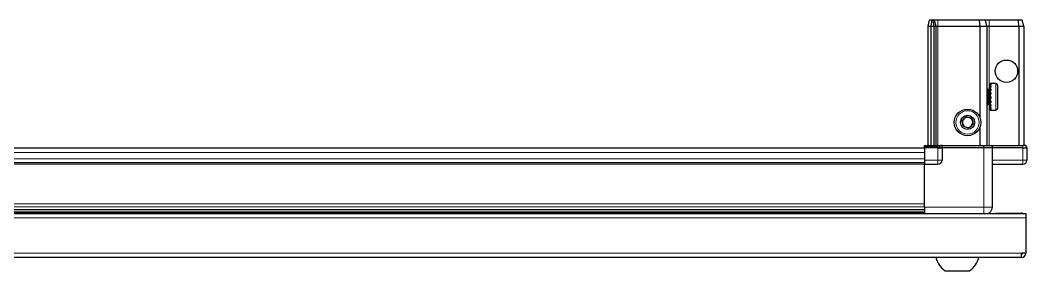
# Model space of a CAD drawing. Header units: millimetres. Extents: x 1415 to 4976, y -265 to 1652.
# Drawn here: x 2078.5 to 2570.8, y -265.2 to -142.6 of the extents above; entities that cross this region are included whole.
import ezdxf

# ---------------------------------------------------------------- set-up
doc = ezdxf.new("R2010")
doc.units = ezdxf.units.MM

msp = doc.modelspace()

# ---------------------------------------------------------------- linework, layer by layer
at = {"color": 7, "linetype": 'Continuous', "lineweight": 25}
for p, q in [((2523.12, -142.58), (2522.32, -145.58)), ((2524.28, -142.58), (2523.12, -142.58)), ((2524.28, -142.58), (2523.82, -145.58)), ((2524.78, -142.58), (2524.28, -142.58)), ((2524.78, -142.58), (2525.32, -145.58)), ((2525.52, -142.58), (2524.78, -142.58)), ((2525.52, -142.58), (2526.32, -145.58)), ((2527.32, -142.58), (2525.52, -142.58)), ((2547.49, -142.58), (2527.32, -142.58)), ((2547.49, -142.58), (2547.82, -145.58)), ((2550.52, -142.58), (2547.49, -142.58)), ((2551.32, -145.58), (2550.52, -142.58)), ((2552.32, -142.58), (2550.52, -142.58)), ((2566.67, -142.58), (2552.32, -142.58)), ((2566.82, -145.58), (2566.67, -142.58)), ((2568.52, -142.58), (2566.67, -142.58)), ((2569.32, -145.58), (2568.52, -142.58)), ((2522.32, -145.58), (2523.82, -145.58)), ((2522.32, -145.58), (2522.32, -203.88)), ((2523.82, -145.58), (2525.32, -145.58)), ((2523.82, -145.58), (2523.82, -203.88)), ((2525.32, -145.58), (2526.32, -145.58)), ((2525.32, -145.58), (2525.32, -203.88)), ((2526.32, -145.58), (2526.32, -203.88)), ((2526.32, -145.58), (2527.32, -145.58)), ((2527.32, -145.58), (2547.82, -145.58)), ((2547.82, -145.58), (2547.82, -190.08)), ((2547.82, -145.58), (2551.32, -145.58)), ((2551.32, -145.58), (2551.32, -203.88)), ((2551.32, -145.58), (2552.32, -145.58)), ((2552.32, -145.58), (2566.82, -145.58)), ((2566.82, -145.58), (2566.82, -203.88)), ((2566.82, -145.58), (2569.32, -145.58)), ((2569.32, -145.58), (2569.32, -203.88)), ((2551.35, -176.08), (2551.32, -176.08)), ((2551.84, -176.77), (2551.35, -176.08)), ((2551.35, -176.08), (2551.35, -184.08)), ((2552.32, -176.08), (2551.84, -176.77)), ((2551.84, -176.77), (2551.84, -183.39)), ((2552.32, -176.08), (2552.32, -184.08)), ((2552.82, -175.68), (2552.72, -175.68)), ((2552.72, -175.68), (2552.72, -184.48)), ((2555.72, -173.58), (2552.82, -173.58)), ((2553.32, -173.58), (2552.82, -173.58)), ((2552.82, -173.58), (2552.82, -173.63)), ((2552.82, -173.63), (2552.82, -173.91)), ((2553.32, -173.63), (2552.82, -173.63)), ((2553.32, -173.91), (2552.82, -173.91)), ((2552.82, -173.91), (2552.82, -174.19)), ((2553.32, -174.19), (2552.82, -174.19)), ((2552.82, -174.19), (2552.82, -174.85)), ((2553.32, -174.85), (2552.82, -174.85)), ((2552.82, -174.85), (2552.82, -175.32)), ((2552.82, -175.32), (2552.82, -176.3)), ((2553.32, -175.32), (2552.82, -175.32)), ((2553.32, -176.3), (2552.82, -176.3)), ((2552.82, -176.3), (2552.82, -176.92)), ((2552.82, -176.92), (2552.82, -178.12)), ((2553.32, -176.92), (2552.82, -176.92)), ((2553.32, -173.63), (2553.32, -173.58)), ((2553.32, -174.19), (2553.32, -173.91)), ((2553.32, -175.32), (2553.32, -174.85)), ((2553.32, -176.92), (2553.32, -176.3)), ((2556.52, -174.38), (2556.52, -185.78)), ((2553.32, -178.12), (2552.82, -178.12)), ((2552.82, -178.12), (2552.82, -178.75)), ((2553.32, -178.75), (2552.82, -178.75)), ((2552.82, -178.83), (2552.82, -180.13)), ((2553.32, -178.83), (2552.82, -178.83)), ((2553.32, -180.13), (2552.82, -180.13)), ((2553.32, -180.61), (2552.82, -180.61)), ((2552.82, -180.61), (2552.82, -180.87)), ((2552.82, -180.87), (2552.82, -182.14)), ((2553.32, -180.87), (2552.82, -180.87)), ((2553.32, -182.14), (2552.82, -182.14)), ((2552.82, -182.14), (2552.82, -182.82)), ((2553.32, -178.83), (2553.32, -178.12)), ((2553.32, -180.87), (2553.32, -180.13)), ((2553.32, -182.82), (2553.32, -182.14)), ((2551.32, -184.08), (2551.35, -184.08)), ((2551.35, -184.08), (2551.84, -183.39)), ((2551.84, -183.39), (2552.32, -184.08)), ((2552.72, -184.48), (2552.82, -184.48)), ((2552.82, -182.82), (2552.82, -183.94)), ((2553.32, -182.82), (2552.82, -182.82)), ((2553.32, -183.94), (2552.82, -183.94)), ((2552.82, -183.94), (2552.82, -184.51)), ((2552.82, -184.51), (2552.82, -185.37)), ((2553.32, -184.51), (2552.82, -184.51)), ((2553.32, -185.37), (2552.82, -185.37)), ((2552.82, -185.37), (2552.82, -185.76)), ((2552.82, -185.76), (2552.82, -186.28)), ((2553.32, -185.76), (2552.82, -185.76)), ((2553.32, -186.28), (2552.82, -186.28)), ((2552.82, -186.28), (2552.82, -186.46)), ((2552.82, -186.46), (2552.82, -186.58)), ((2553.32, -186.46), (2552.82, -186.46)), ((2552.82, -186.58), (2555.72, -186.58)), ((2553.32, -184.51), (2553.32, -183.94)), ((2553.32, -185.76), (2553.32, -185.37)), ((2553.32, -186.46), (2553.32, -186.28)), ((2547.82, -195.08), (2547.82, -203.88)), ((2520.82, -205.23), (1620.82, -205.23)), ((2520.82, -204.75), (2520.82, -203.88)), ((2520.82, -203.88), (2528.64, -203.88)), ((2527.32, -204.75), (2520.82, -204.75)), ((2520.82, -205.08), (2520.82, -204.75)), ((2527.32, -205.08), (2520.82, -205.08)), ((2520.82, -205.08), (2520.82, -211.08)), ((2527.32, -205.08), (2529.32, -205.08)), ((2529.32, -205.08), (2527.32, -205.08)), ((2529.32, -203.88), (2528.64, -203.88)), ((2529.32, -205.08), (2529.32, -203.88)), ((2529.32, -203.88), (2529.52, -203.88)), ((2529.52, -205.08), (2529.32, -205.08)), ((2529.32, -205.08), (2529.32, -211.08)), ((2529.52, -203.88), (2549.82, -203.88)), ((2549.82, -205.08), (2529.52, -205.08)), ((2549.82, -203.88), (2553.82, -203.88)), ((2553.82, -205.08), (2549.82, -205.08)), ((2553.82, -205.08), (2553.82, -203.88)), ((2553.82, -203.88), (2554.02, -203.88)), ((2554.02, -205.08), (2553.82, -205.08)), ((2553.82, -205.08), (2553.82, -234.08)), ((2554.02, -203.88), (2568.82, -203.88)), ((2568.82, -205.08), (2554.02, -205.08)), ((2570.32, -203.88), (2568.82, -203.88)), ((2568.82, -205.08), (2570.82, -205.08)), ((2570.82, -204.75), (2570.32, -203.88)), ((2570.82, -204.75), (2570.32, -203.88)), ((2570.82, -205.08), (2570.82, -204.75)), ((2570.82, -205.08), (2570.82, -204.75)), ((2570.82, -205.08), (2570.82, -205.08)), ((2570.82, -205.08), (2570.82, -211.08)), ((2520.82, -211.08), (2520.82, -213.08)), ((2520.82, -212.43), (1620.82, -212.43)), ((2520.82, -213.08), (2527.32, -213.08)), ((2520.82, -234.08), (2520.82, -213.08)), ((2553.82, -213.08), (2568.82, -213.08)), ((1620.82, -235.1), (2520.82, -235.1)), ((1620.82, -235.14), (2520.82, -235.14)), ((1571.32, -237.08), (2570.32, -237.08)), ((2494.7, -236.93), (1646.94, -236.93)), ((2489.32, -237.08), (2489.32, -236.93)), ((2489.49, -237.08), (2489.49, -236.93)), ((2489.7, -237.08), (2489.7, -236.93)), ((2490.26, -237.08), (2490.26, -236.93)), ((2490.68, -237.08), (2490.68, -236.93)), ((2491.58, -237.08), (2491.58, -236.93)), ((2492.16, -237.08), (2492.16, -236.93)), ((2493.31, -237.08), (2493.31, -236.93)), ((2494, -237.08), (2494, -236.93)), ((2495.28, -236.93), (2494.7, -236.93)), ((2495.28, -237.08), (2495.28, -236.93)), ((2495.29, -236.93), (2495.28, -236.93)), ((2496.02, -236.93), (2495.29, -236.93)), ((2495.46, -237.08), (2495.46, -236.93)), ((2495.96, -237.08), (2495.96, -236.93)), ((2496.02, -237.08), (2496.02, -236.93)), ((2496.94, -236.93), (2496.02, -236.93)), ((2496.02, -236.93), (2496.02, -236.93)), ((2520.82, -236.93), (2496.94, -236.93)), ((2497.31, -237.08), (2497.31, -236.93)), ((2498.02, -237.08), (2498.02, -236.93)), ((2499.19, -237.08), (2499.19, -236.93)), ((2499.8, -237.08), (2499.8, -236.93)), ((2500.75, -237.08), (2500.75, -236.93)), ((2501.19, -237.08), (2501.19, -236.93)), ((2501.82, -237.08), (2501.82, -236.93)), ((2502.06, -237.08), (2502.06, -236.93)), ((2502.3, -237.08), (2502.3, -236.93)), ((2502.32, -237.08), (2502.32, -236.93)), ((2555.32, -236.98), (2555.32, -237.08)), ((2555.32, -236.98), (2568.22, -236.98)), ((2570.32, -237.08), (2570.32, -239.18)), ((2570.32, -239.18), (2570.32, -256.48)), ((2568.22, -258.58), (1573.42, -258.58)), ((2570.32, -256.48), (2568.22, -256.48)), ((2568.22, -258.58), (2568.22, -256.48)), ((2530.82, -265.18), (2542.82, -265.18))]:
    msp.add_line(p, q, dxfattribs=at)
at = {"color": 8, "linetype": 'Continuous', "lineweight": 18}
for p, q in [((2527.32, -142.58), (2527.32, -145.58)), ((2552.32, -145.58), (2552.32, -142.58)), ((2527.32, -145.58), (2527.32, -203.88)), ((2552.32, -145.58), (2552.32, -176.08)), ((2555.72, -173.58), (2555.72, -186.58)), ((2552.32, -184.08), (2552.32, -203.88)), ((2527.32, -205.08), (2527.32, -204.75)), ((2527.32, -205.08), (2527.32, -211.08)), ((2529.52, -203.88), (2529.52, -205.08)), ((2549.82, -205.08), (2549.82, -203.88)), ((2549.82, -205.08), (2549.82, -234.08)), ((2554.02, -203.88), (2554.02, -205.08)), ((2568.82, -205.08), (2568.82, -203.88)), ((2568.82, -205.08), (2568.82, -211.08)), ((2520.82, -207.23), (1620.82, -207.23)), ((2520.82, -210.43), (1620.82, -210.43)), ((2527.32, -211.08), (2520.82, -211.08)), ((2527.32, -211.08), (2527.32, -213.08)), ((2529.32, -211.08), (2527.32, -211.08)), ((2568.82, -211.08), (2553.82, -211.08)), ((2568.82, -213.08), (2568.82, -211.08)), ((2570.82, -211.08), (2568.82, -211.08)), ((2520.82, -213.08), (1620.82, -213.08)), ((1620.82, -232.48), (2520.82, -232.48)), ((2520.82, -233.9), (1620.82, -233.9)), ((2549.82, -234.08), (2520.82, -234.08)), ((2570.32, -239.18), (1571.32, -239.18)), ((1620.82, -236.34), (2520.82, -236.34)), ((2568.22, -237.08), (2568.22, -236.98)), ((2568.22, -256.48), (1573.42, -256.48))]:
    msp.add_line(p, q, dxfattribs=at)
at = {"color": 7, "linetype": 'Continuous', "lineweight": 25, "flags": 128}
msp.add_lwpolyline([(2568.86, -237.08), (2568.63, -237.02), (2568.22, -236.98)], dxfattribs=at)
at = {"color": 7, "linetype": 'Continuous', "lineweight": 25}
for centre, radius in [((2560.82, -167.58), 5.5), ((2541.82, -192.58), 6.5), ((2541.82, -192.58), 3.46)]:
    msp.add_circle(centre, radius, dxfattribs=at)
at = {"color": 8, "linetype": 'Continuous', "lineweight": 18}
msp.add_circle((2541.82, -192.58), 5.7, dxfattribs=at)
at = {"color": 7, "linetype": 'Continuous', "lineweight": 25}
for centre, radius, start, end in [((2552.32, -175.68), 0.4, 270, 0), ((2555.72, -174.38), 0.8, 0, 90), ((2552.32, -184.48), 0.4, 360, 90), ((2555.72, -185.78), 0.8, 270, 360), ((2541.82, -192.58), 2.5, 134.6767, 194.6767), ((2541.82, -192.58), 2.5, 74.6767, 134.6767), ((2541.82, -192.58), 2.5, 14.6767, 74.6767), ((2541.82, -192.58), 2.5, 314.6767, 14.6767), ((2541.82, -192.58), 2.5, 194.6767, 254.6767), ((2541.82, -192.58), 2.5, 254.6767, 314.6767), ((2527.32, -211.08), 2, 270, 0), ((2568.82, -211.08), 2, 270, 0), ((2537.84, -255.56), 11.91, 194.7004, 233.8734), ((2535.8, -255.56), 11.91, 306.1266, 345.2996), ((2568.22, -256.48), 2.1, 270, 0), ((2568.22, -256.48), 0.6, 270, 0)]:
    msp.add_arc(centre, radius, start, end, dxfattribs=at)
msp.add_ellipse((2527.32, -201.28), major_axis=(0, 3.46), ratio=0.57735, start_param=3.141593, end_param=3.864327, dxfattribs=at)
for points, knots in [([(2539.04, -191.82), (2539.4, -191.45), (2540.09, -190.78), (2540.77, -190.1), (2541.09, -189.79)], [0, 0, 0, 0, 0.534686, 1, 1, 1, 1]), ([(2539.77, -194.61), (2539.68, -194.28), (2539.47, -193.48), (2539.22, -192.52), (2539.07, -191.94), (2539.04, -191.82)], [0, 0, 0, 0, 0.362901, 0.866875, 1, 1, 1, 1]), ([(2541.09, -189.79), (2541.59, -189.92), (2542.52, -190.18), (2543.44, -190.43), (2543.87, -190.55)], [0, 0, 0, 0, 0.5346859, 1, 1, 1, 1]), ([(2543.87, -190.55), (2543.9, -190.67), (2544.06, -191.25), (2544.31, -192.21), (2544.52, -193.01), (2544.6, -193.34)], [0, 0, 0, 0, 0.1331247, 0.6370994, 1, 1, 1, 1]), ([(2542.55, -195.37), (2542.05, -195.24), (2541.12, -194.98), (2540.2, -194.73), (2539.77, -194.61)], [0, 0, 0, 0, 0.534686, 1, 1, 1, 1]), ([(2544.6, -193.34), (2544.24, -193.71), (2543.55, -194.38), (2542.87, -195.06), (2542.55, -195.37)], [0, 0, 0, 0, 0.534686, 1, 1, 1, 1]), ([(2520.82, -234.08), (2520.82, -234.48), (2520.82, -235.27), (2520.82, -236.28), (2520.82, -236.91), (2520.82, -237.07), (2520.82, -237.08)], [0, 0, 0, 0, 0.32552, 0.65104, 0.97656, 1, 1, 1, 1]), ([(2553.82, -234.08), (2553.77, -234.52), (2553.7, -235.2), (2553.27, -236.01), (2552.81, -236.57), (2552.41, -236.93), (2552.14, -237.06), (2552.1, -237.08)], [0, 0, 0, 0, 0.363018, 0.558438, 0.758004, 0.95757, 1, 1, 1, 1])]:
    msp.add_open_spline(points, degree=3, knots=knots, dxfattribs=at)
at = {"color": 8, "linetype": 'Continuous', "lineweight": 18}
msp.add_open_spline([(2549.82, -234.08), (2549.82, -234.52), (2549.82, -235.2), (2549.82, -236.01), (2549.82, -236.57), (2549.82, -236.93), (2549.82, -237.06), (2549.82, -237.08)], degree=3, knots=[0, 0, 0, 0, 0.3630185, 0.5584377, 0.7580039, 0.9575702, 1, 1, 1, 1], dxfattribs=at)
msp.add_open_spline([(2553.82, -234.08), (2553.76, -234.08), (2553.64, -234.08), (2552.71, -234.08), (2551.39, -234.08), (2550.34, -234.08), (2549.82, -234.08)], degree=3, dxfattribs=at)

doc.saveas('drawing.dxf')
